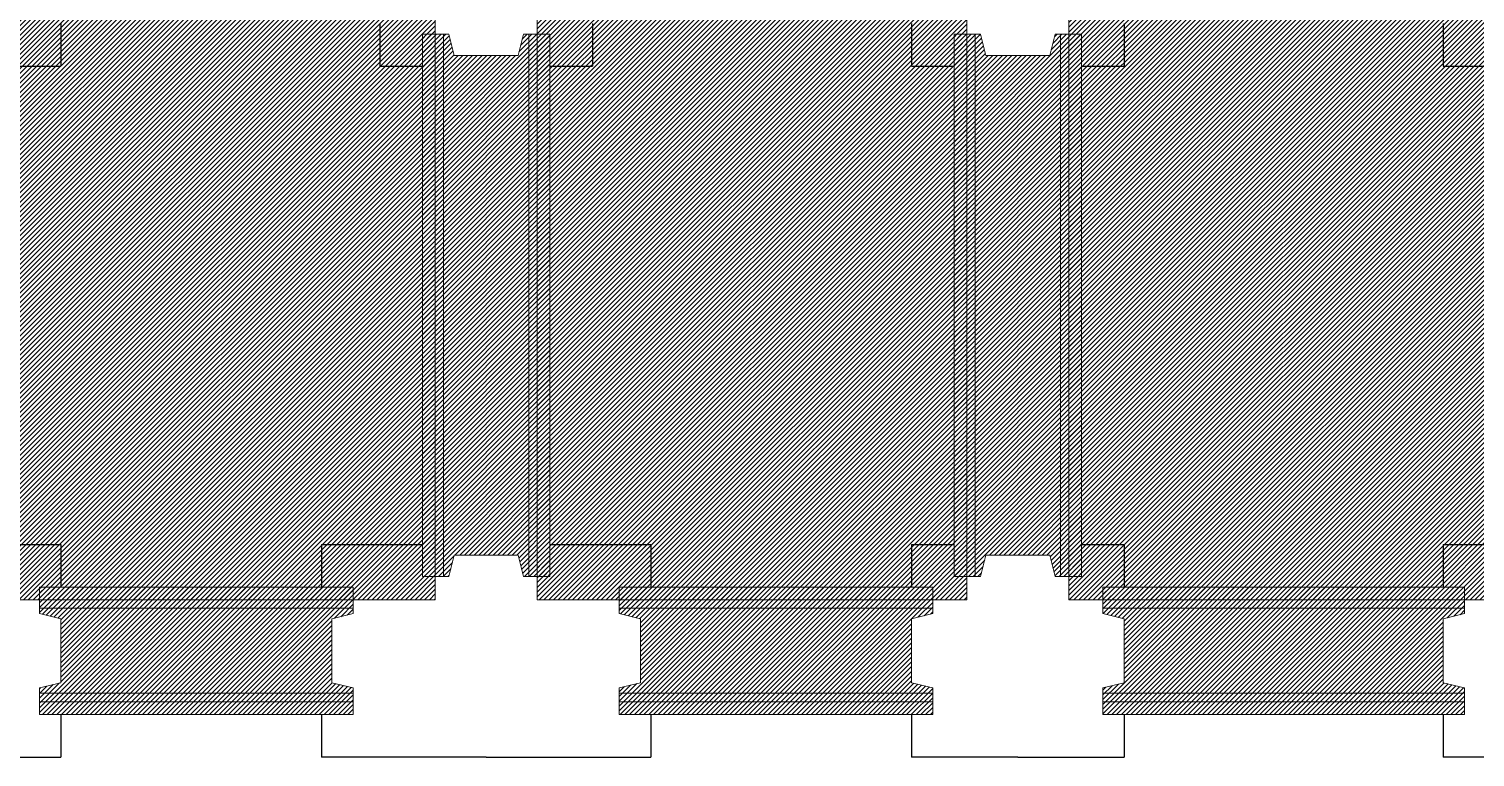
# Model space of a CAD drawing. Extents: x -2348 to 13861, y -546 to 4499.
# Drawn here: x 5580 to 6940, y 1534 to 2219 of the extents above; entities that cross this region are included whole.
import ezdxf

# ---------------------------------------------------------------- set-up
doc = ezdxf.new("R2010")
doc.units = 0
doc.header["$LTSCALE"] = 3
doc.linetypes.add('DASHED', pattern=[19.05, 12.7, -6.35])
for name, color, linetype in [('預鑄梁', 7, 'CONTINUOUS'), ('預鑄梁_HATCH', 253, 'CONTINUOUS'), ('預鑄梁_外緣', 7, 'DASHED'), ('預鑄版', 7, 'CONTINUOUS'), ('預鑄版_HATCH', 253, 'CONTINUOUS')]:
    doc.layers.add(name, color=color, linetype=linetype)

msp = doc.modelspace()

# ---------------------------------------------------------------- hatches: boundary and pattern name
at = {"layer": '預鑄梁_HATCH', "linetype": 'Continuous'}
h = msp.add_hatch(dxfattribs=at)
h.set_pattern_fill('ANSI31', color=256, style=0)
h.paths.add_polyline_path([(5949.817, 1703.783), (5961.817, 1703.783), (5969.817, 1703.783), (5974.817, 1703.783), (5979.817, 1723.783), (6039.817, 1723.783), (6044.817, 1703.783), (6049.817, 1703.783), (6057.817, 1703.783), (6069.817, 1703.783), (6069.817, 1703.783), (6069.817, 2213.783), (6069.817, 2213.783), (6057.817, 2213.783), (6049.817, 2213.783), (6044.817, 2213.783), (6039.817, 2193.783), (5979.817, 2193.783), (5974.817, 2213.783), (5969.817, 2213.783), (5961.817, 2213.783), (5949.817, 2213.783), (5949.817, 2213.783)], flags=17)
h = msp.add_hatch(dxfattribs=at)
h.set_pattern_fill('ANSI31', color=256, style=0)
h.paths.add_polyline_path([(6449.817, 1703.783), (6461.817, 1703.783), (6469.817, 1703.783), (6474.817, 1703.783), (6479.817, 1723.783), (6539.817, 1723.783), (6544.817, 1703.783), (6549.817, 1703.783), (6557.817, 1703.783), (6569.817, 1703.783), (6569.817, 1703.783), (6569.817, 2213.783), (6569.817, 2213.783), (6557.817, 2213.783), (6549.817, 2213.783), (6544.817, 2213.783), (6539.817, 2193.783), (6479.817, 2193.783), (6474.817, 2213.783), (6469.817, 2213.783), (6461.817, 2213.783), (6449.817, 2213.783), (6449.817, 2213.783)], flags=17)
h = msp.add_hatch(dxfattribs=at)
h.set_pattern_fill('ANSI31', color=256, style=0)
h.paths.add_polyline_path([(5589.817, 1573.783), (5884.817, 1573.783), (5884.817, 1573.783), (5884.817, 1585.783), (5884.817, 1593.783), (5884.817, 1598.783), (5864.817, 1603.783), (5864.817, 1663.783), (5884.817, 1668.783), (5884.817, 1673.783), (5884.817, 1681.783), (5884.817, 1693.783), (5884.817, 1693.783), (5589.817, 1693.783), (5589.817, 1693.783), (5589.817, 1681.783), (5589.817, 1673.783), (5589.817, 1668.783), (5609.817, 1663.783), (5609.817, 1603.783), (5589.817, 1598.783), (5589.817, 1593.783), (5589.817, 1585.783)], flags=17)
h = msp.add_hatch(dxfattribs=at)
h.set_pattern_fill('ANSI31', color=256, style=0)
h.paths.add_polyline_path([(6134.817, 1573.783), (6429.817, 1573.783), (6429.817, 1573.783), (6429.817, 1585.783), (6429.817, 1593.783), (6429.817, 1598.783), (6409.817, 1603.783), (6409.817, 1663.783), (6429.817, 1668.783), (6429.817, 1673.783), (6429.817, 1681.783), (6429.817, 1693.783), (6429.817, 1693.783), (6134.817, 1693.783), (6134.817, 1693.783), (6134.817, 1681.783), (6134.817, 1673.783), (6134.817, 1668.783), (6154.817, 1663.783), (6154.817, 1603.783), (6134.817, 1598.783), (6134.817, 1593.783), (6134.817, 1585.783)], flags=17)
h = msp.add_hatch(dxfattribs=at)
h.set_pattern_fill('ANSI31', color=256, style=0)
h.paths.add_polyline_path([(6589.817, 1573.783), (6929.817, 1573.783), (6929.817, 1573.783), (6929.817, 1585.783), (6929.817, 1593.783), (6929.817, 1598.783), (6909.817, 1603.783), (6909.817, 1663.783), (6929.817, 1668.783), (6929.817, 1673.783), (6929.817, 1681.783), (6929.817, 1693.783), (6929.817, 1693.783), (6589.817, 1693.783), (6589.817, 1693.783), (6589.817, 1681.783), (6589.817, 1673.783), (6589.817, 1668.783), (6609.817, 1663.783), (6609.817, 1603.783), (6589.817, 1598.783), (6589.817, 1593.783), (6589.817, 1585.783)], flags=17)
at = {"layer": '預鑄版_HATCH', "linetype": 'Continuous'}
h = msp.add_hatch(dxfattribs=at)
h.set_pattern_fill('ANSI31', color=256, style=0)
h.paths.add_polyline_path([(5557.817, 1681.783), (5961.817, 1681.783), (5961.817, 2235.783), (5557.817, 2235.783)], flags=17)
h = msp.add_hatch(dxfattribs=at)
h.set_pattern_fill('ANSI31', color=256, style=0)
h.paths.add_polyline_path([(6057.817, 1681.783), (6461.817, 1681.783), (6461.817, 2235.783), (6057.817, 2235.783)], flags=17)
h = msp.add_hatch(dxfattribs=at)
h.set_pattern_fill('ANSI31', color=256, style=0)
h.paths.add_polyline_path([(6557.817, 1681.783), (6961.817, 1681.783), (6961.817, 2235.783), (6557.817, 2235.783)], flags=17)

# ---------------------------------------------------------------- linework, layer by layer
at = {"layer": '預鑄梁', "lineweight": 5}
for p, q in [((5961.817, 2213.783, 146), (5949.817, 2213.783, 146)), ((5949.817, 2213.783, 146), (5949.817, 2193.783, 146)), ((5969.817, 2213.783, 130), (5961.817, 2213.783, 146)), ((5961.817, 2213.783, 146), (5961.817, 2193.783, 146)), ((5961.817, 2193.783, 146), (5961.817, 2213.783, 146)), ((5974.817, 2213.783, 130), (5969.817, 2213.783, 130)), ((5969.817, 2213.783, 130), (5969.817, 2193.783, 130)), ((5969.817, 2193.783, 130), (5969.817, 2213.783, 130)), ((5979.817, 2193.783, 130), (5974.817, 2213.783, 130)), ((6044.817, 2213.783, 130), (6039.817, 2193.783, 130)), ((6049.817, 2213.783, 130), (6044.817, 2213.783, 130)), ((6049.817, 2193.783, 130), (6049.817, 2213.783, 130)), ((6049.817, 2213.783, 130), (6049.817, 2193.783, 130)), ((6057.817, 2213.783, 146), (6049.817, 2213.783, 130)), ((6057.817, 2193.783, 146), (6057.817, 2213.783, 146)), ((6057.817, 2213.783, 146), (6057.817, 2193.783, 146)), ((6069.817, 2213.783, 146), (6057.817, 2213.783, 146)), ((6069.817, 2193.783, 146), (6069.817, 2213.783, 146)), ((6461.817, 2213.783, 146), (6449.817, 2213.783, 146)), ((6449.817, 2213.783, 146), (6449.817, 2193.783, 146)), ((6469.817, 2213.783, 130), (6461.817, 2213.783, 146)), ((6461.817, 2213.783, 146), (6461.817, 2193.783, 146)), ((6461.817, 2193.783, 146), (6461.817, 2213.783, 146)), ((6474.817, 2213.783, 130), (6469.817, 2213.783, 130)), ((6469.817, 2213.783, 130), (6469.817, 2193.783, 130)), ((6469.817, 2193.783, 130), (6469.817, 2213.783, 130)), ((6479.817, 2193.783, 130), (6474.817, 2213.783, 130)), ((6544.817, 2213.783, 130), (6539.817, 2193.783, 130)), ((6549.817, 2213.783, 130), (6544.817, 2213.783, 130)), ((6549.817, 2193.783, 130), (6549.817, 2213.783, 130)), ((6549.817, 2213.783, 130), (6549.817, 2193.783, 130)), ((6557.817, 2213.783, 146), (6549.817, 2213.783, 130)), ((6557.817, 2193.783, 146), (6557.817, 2213.783, 146)), ((6557.817, 2213.783, 146), (6557.817, 2193.783, 146)), ((6569.817, 2213.783, 146), (6557.817, 2213.783, 146)), ((6569.817, 2193.783, 146), (6569.817, 2213.783, 146)), ((5949.817, 2193.783, 146), (5949.817, 1723.783, 146)), ((5961.817, 2193.783, 146), (5961.817, 1723.783, 146)), ((5961.817, 1723.783, 146), (5961.817, 2193.783, 146)), ((5969.817, 1723.783, 130), (5969.817, 2193.783, 130)), ((5969.817, 2193.783, 130), (5969.817, 1723.783, 130)), ((6039.817, 2193.783, 130), (5979.817, 2193.783, 130)), ((6049.817, 2193.783, 130), (6049.817, 1723.783, 130)), ((6049.817, 1723.783, 130), (6049.817, 2193.783, 130)), ((6057.817, 2193.783, 146), (6057.817, 1723.783, 146)), ((6057.817, 1723.783, 146), (6057.817, 2193.783, 146)), ((6069.817, 1723.783, 146), (6069.817, 2193.783, 146)), ((6449.817, 2193.783, 146), (6449.817, 1723.783, 146)), ((6461.817, 2193.783, 146), (6461.817, 1723.783, 146)), ((6461.817, 1723.783, 146), (6461.817, 2193.783, 146)), ((6469.817, 1723.783, 130), (6469.817, 2193.783, 130)), ((6469.817, 2193.783, 130), (6469.817, 1723.783, 130)), ((6539.817, 2193.783, 130), (6479.817, 2193.783, 130)), ((6549.817, 2193.783, 130), (6549.817, 1723.783, 130)), ((6549.817, 1723.783, 130), (6549.817, 2193.783, 130)), ((6557.817, 2193.783, 146), (6557.817, 1723.783, 146)), ((6557.817, 1723.783, 146), (6557.817, 2193.783, 146)), ((6569.817, 1723.783, 146), (6569.817, 2193.783, 146)), ((5949.817, 1723.783, 146), (5949.817, 1703.783, 146)), ((5961.817, 1723.783, 146), (5961.817, 1703.783, 146)), ((5961.817, 1703.783, 146), (5961.817, 1723.783, 146)), ((5969.817, 1723.783, 130), (5969.817, 1703.783, 130)), ((5969.817, 1703.783, 130), (5969.817, 1723.783, 130)), ((5974.817, 1703.783, 130), (5979.817, 1723.783, 130)), ((5979.817, 1723.783, 130), (6039.817, 1723.783, 130)), ((6039.817, 1723.783, 130), (6044.817, 1703.783, 130)), ((6049.817, 1703.783, 130), (6049.817, 1723.783, 130)), ((6049.817, 1723.783, 130), (6049.817, 1703.783, 130)), ((6057.817, 1703.783, 146), (6057.817, 1723.783, 146)), ((6057.817, 1723.783, 146), (6057.817, 1703.783, 146)), ((6069.817, 1703.783, 146), (6069.817, 1723.783, 146)), ((6449.817, 1723.783, 146), (6449.817, 1703.783, 146)), ((6461.817, 1723.783, 146), (6461.817, 1703.783, 146)), ((6461.817, 1703.783, 146), (6461.817, 1723.783, 146)), ((6469.817, 1723.783, 130), (6469.817, 1703.783, 130)), ((6469.817, 1703.783, 130), (6469.817, 1723.783, 130)), ((6474.817, 1703.783, 130), (6479.817, 1723.783, 130)), ((6479.817, 1723.783, 130), (6539.817, 1723.783, 130)), ((6539.817, 1723.783, 130), (6544.817, 1703.783, 130)), ((6549.817, 1703.783, 130), (6549.817, 1723.783, 130)), ((6549.817, 1723.783, 130), (6549.817, 1703.783, 130)), ((6557.817, 1703.783, 146), (6557.817, 1723.783, 146)), ((6557.817, 1723.783, 146), (6557.817, 1703.783, 146)), ((6569.817, 1703.783, 146), (6569.817, 1723.783, 146)), ((5949.817, 1703.783, 146), (5961.817, 1703.783, 146)), ((5961.817, 1703.783, 146), (5969.817, 1703.783, 130)), ((5969.817, 1703.783, 130), (5974.817, 1703.783, 130)), ((6044.817, 1703.783, 130), (6049.817, 1703.783, 130)), ((6049.817, 1703.783, 130), (6057.817, 1703.783, 146)), ((6057.817, 1703.783, 146), (6069.817, 1703.783, 146)), ((6449.817, 1703.783, 146), (6461.817, 1703.783, 146)), ((6461.817, 1703.783, 146), (6469.817, 1703.783, 130)), ((6469.817, 1703.783, 130), (6474.817, 1703.783, 130)), ((6544.817, 1703.783, 130), (6549.817, 1703.783, 130)), ((6549.817, 1703.783, 130), (6557.817, 1703.783, 146)), ((6557.817, 1703.783, 146), (6569.817, 1703.783, 146)), ((5609.817, 1693.783, 146), (5589.817, 1693.783, 146)), ((5589.817, 1693.783, 146), (5589.817, 1681.783, 146)), ((5864.817, 1693.783, 146), (5609.817, 1693.783, 146)), ((5884.817, 1693.783, 146), (5864.817, 1693.783, 146)), ((5884.817, 1681.783, 146), (5884.817, 1693.783, 146)), ((6154.817, 1693.783, 146), (6134.817, 1693.783, 146)), ((6134.817, 1693.783, 146), (6134.817, 1681.783, 146)), ((6409.817, 1693.783, 146), (6154.817, 1693.783, 146)), ((6429.817, 1693.783, 146), (6409.817, 1693.783, 146)), ((6429.817, 1681.783, 146), (6429.817, 1693.783, 146)), ((6609.817, 1693.783, 146), (6589.817, 1693.783, 146)), ((6589.817, 1693.783, 146), (6589.817, 1681.783, 146)), ((6909.817, 1693.783, 146), (6609.817, 1693.783, 146)), ((6929.817, 1693.783, 146), (6909.817, 1693.783, 146)), ((6929.817, 1681.783, 146), (6929.817, 1693.783, 146)), ((5609.817, 1681.783, 146), (5589.817, 1681.783, 146)), ((5589.817, 1681.783, 146), (5589.817, 1673.783, 134)), ((5589.817, 1681.783, 146), (5609.817, 1681.783, 146)), ((5609.817, 1673.783, 134), (5589.817, 1673.783, 134)), ((5589.817, 1673.783, 134), (5589.817, 1668.783, 134)), ((5589.817, 1673.783, 134), (5609.817, 1673.783, 134)), ((5864.817, 1681.783, 146), (5609.817, 1681.783, 146)), ((5609.817, 1681.783, 146), (5864.817, 1681.783, 146)), ((5609.817, 1673.783, 134), (5864.817, 1673.783, 134)), ((5864.817, 1673.783, 134), (5609.817, 1673.783, 134)), ((5884.817, 1681.783, 146), (5864.817, 1681.783, 146)), ((5864.817, 1681.783, 146), (5884.817, 1681.783, 146)), ((5884.817, 1673.783, 134), (5864.817, 1673.783, 134)), ((5864.817, 1673.783, 134), (5884.817, 1673.783, 134)), ((5884.817, 1673.783, 134), (5884.817, 1681.783, 146)), ((5884.817, 1668.783, 134), (5884.817, 1673.783, 134)), ((6154.817, 1681.783, 146), (6134.817, 1681.783, 146)), ((6134.817, 1681.783, 146), (6134.817, 1673.783, 134)), ((6134.817, 1681.783, 146), (6154.817, 1681.783, 146)), ((6154.817, 1673.783, 134), (6134.817, 1673.783, 134)), ((6134.817, 1673.783, 134), (6134.817, 1668.783, 134)), ((6134.817, 1673.783, 134), (6154.817, 1673.783, 134)), ((6409.817, 1681.783, 146), (6154.817, 1681.783, 146)), ((6154.817, 1681.783, 146), (6409.817, 1681.783, 146)), ((6154.817, 1673.783, 134), (6409.817, 1673.783, 134)), ((6409.817, 1673.783, 134), (6154.817, 1673.783, 134)), ((6429.817, 1681.783, 146), (6409.817, 1681.783, 146)), ((6409.817, 1681.783, 146), (6429.817, 1681.783, 146)), ((6429.817, 1673.783, 134), (6409.817, 1673.783, 134)), ((6409.817, 1673.783, 134), (6429.817, 1673.783, 134)), ((6429.817, 1673.783, 134), (6429.817, 1681.783, 146)), ((6429.817, 1668.783, 134), (6429.817, 1673.783, 134)), ((6609.817, 1681.783, 146), (6589.817, 1681.783, 146)), ((6589.817, 1681.783, 146), (6589.817, 1673.783, 134)), ((6589.817, 1681.783, 146), (6609.817, 1681.783, 146)), ((6609.817, 1673.783, 134), (6589.817, 1673.783, 134)), ((6589.817, 1673.783, 134), (6589.817, 1668.783, 134)), ((6589.817, 1673.783, 134), (6609.817, 1673.783, 134)), ((6909.817, 1681.783, 146), (6609.817, 1681.783, 146)), ((6609.817, 1681.783, 146), (6909.817, 1681.783, 146)), ((6609.817, 1673.783, 134), (6909.817, 1673.783, 134)), ((6909.817, 1673.783, 134), (6609.817, 1673.783, 134)), ((6929.817, 1681.783, 146), (6909.817, 1681.783, 146)), ((6909.817, 1681.783, 146), (6929.817, 1681.783, 146)), ((6929.817, 1673.783, 134), (6909.817, 1673.783, 134)), ((6909.817, 1673.783, 134), (6929.817, 1673.783, 134)), ((6929.817, 1673.783, 134), (6929.817, 1681.783, 146)), ((6929.817, 1668.783, 134), (6929.817, 1673.783, 134)), ((5589.817, 1668.783, 134), (5609.817, 1663.783, 134)), ((5609.817, 1663.783, 134), (5609.817, 1603.783, 134)), ((5864.817, 1663.783, 134), (5884.817, 1668.783, 134)), ((5864.817, 1603.783, 134), (5864.817, 1663.783, 134)), ((6134.817, 1668.783, 134), (6154.817, 1663.783, 134)), ((6154.817, 1663.783, 134), (6154.817, 1603.783, 134)), ((6409.817, 1663.783, 134), (6429.817, 1668.783, 134)), ((6409.817, 1603.783, 134), (6409.817, 1663.783, 134)), ((6589.817, 1668.783, 134), (6609.817, 1663.783, 134)), ((6609.817, 1663.783, 134), (6609.817, 1603.783, 134)), ((6909.817, 1663.783, 134), (6929.817, 1668.783, 134)), ((6909.817, 1603.783, 134), (6909.817, 1663.783, 134)), ((5609.817, 1603.783, 134), (5589.817, 1598.783, 134)), ((5589.817, 1598.783, 134), (5589.817, 1593.783, 134)), ((5589.817, 1593.783, 134), (5609.817, 1593.783, 134)), ((5609.817, 1593.783, 134), (5589.817, 1593.783, 134)), ((5589.817, 1593.783, 134), (5589.817, 1585.783, 150)), ((5864.817, 1593.783, 134), (5609.817, 1593.783, 134)), ((5609.817, 1593.783, 134), (5864.817, 1593.783, 134)), ((5884.817, 1598.783, 134), (5864.817, 1603.783, 134)), ((5864.817, 1593.783, 134), (5884.817, 1593.783, 134)), ((5884.817, 1593.783, 134), (5864.817, 1593.783, 134)), ((5884.817, 1593.783, 134), (5884.817, 1598.783, 134)), ((5884.817, 1585.783, 150), (5884.817, 1593.783, 134)), ((6154.817, 1603.783, 134), (6134.817, 1598.783, 134)), ((6134.817, 1598.783, 134), (6134.817, 1593.783, 134)), ((6134.817, 1593.783, 134), (6154.817, 1593.783, 134)), ((6154.817, 1593.783, 134), (6134.817, 1593.783, 134)), ((6134.817, 1593.783, 134), (6134.817, 1585.783, 150)), ((6409.817, 1593.783, 134), (6154.817, 1593.783, 134)), ((6154.817, 1593.783, 134), (6409.817, 1593.783, 134)), ((6429.817, 1598.783, 134), (6409.817, 1603.783, 134)), ((6409.817, 1593.783, 134), (6429.817, 1593.783, 134)), ((6429.817, 1593.783, 134), (6409.817, 1593.783, 134)), ((6429.817, 1593.783, 134), (6429.817, 1598.783, 134)), ((6429.817, 1585.783, 150), (6429.817, 1593.783, 134)), ((6609.817, 1603.783, 134), (6589.817, 1598.783, 134)), ((6589.817, 1598.783, 134), (6589.817, 1593.783, 134)), ((6589.817, 1593.783, 134), (6609.817, 1593.783, 134)), ((6609.817, 1593.783, 134), (6589.817, 1593.783, 134)), ((6589.817, 1593.783, 134), (6589.817, 1585.783, 150)), ((6909.817, 1593.783, 134), (6609.817, 1593.783, 134)), ((6609.817, 1593.783, 134), (6909.817, 1593.783, 134)), ((6929.817, 1598.783, 134), (6909.817, 1603.783, 134)), ((6909.817, 1593.783, 134), (6929.817, 1593.783, 134)), ((6929.817, 1593.783, 134), (6909.817, 1593.783, 134)), ((6929.817, 1593.783, 134), (6929.817, 1598.783, 134)), ((6929.817, 1585.783, 150), (6929.817, 1593.783, 134)), ((5589.817, 1585.783, 150), (5609.817, 1585.783, 150)), ((5609.817, 1585.783, 150), (5589.817, 1585.783, 150)), ((5589.817, 1585.783, 150), (5589.817, 1573.783, 150)), ((5864.817, 1585.783, 150), (5609.817, 1585.783, 150)), ((5609.817, 1585.783, 150), (5864.817, 1585.783, 150)), ((5864.817, 1585.783, 150), (5884.817, 1585.783, 150)), ((5884.817, 1585.783, 150), (5864.817, 1585.783, 150)), ((5884.817, 1573.783, 150), (5884.817, 1585.783, 150)), ((6134.817, 1585.783, 150), (6154.817, 1585.783, 150)), ((6154.817, 1585.783, 150), (6134.817, 1585.783, 150)), ((6134.817, 1585.783, 150), (6134.817, 1573.783, 150)), ((6409.817, 1585.783, 150), (6154.817, 1585.783, 150)), ((6154.817, 1585.783, 150), (6409.817, 1585.783, 150)), ((6409.817, 1585.783, 150), (6429.817, 1585.783, 150)), ((6429.817, 1585.783, 150), (6409.817, 1585.783, 150)), ((6429.817, 1573.783, 150), (6429.817, 1585.783, 150)), ((6589.817, 1585.783, 150), (6609.817, 1585.783, 150)), ((6609.817, 1585.783, 150), (6589.817, 1585.783, 150)), ((6589.817, 1585.783, 150), (6589.817, 1573.783, 150)), ((6909.817, 1585.783, 150), (6609.817, 1585.783, 150)), ((6609.817, 1585.783, 150), (6909.817, 1585.783, 150)), ((6909.817, 1585.783, 150), (6929.817, 1585.783, 150)), ((6929.817, 1585.783, 150), (6909.817, 1585.783, 150)), ((6929.817, 1573.783, 150), (6929.817, 1585.783, 150)), ((5589.817, 1573.783, 150), (5609.817, 1573.783, 150)), ((5609.817, 1573.783, 150), (5864.817, 1573.783, 150)), ((5864.817, 1573.783, 150), (5884.817, 1573.783, 150)), ((6134.817, 1573.783, 150), (6154.817, 1573.783, 150)), ((6154.817, 1573.783, 150), (6409.817, 1573.783, 150)), ((6409.817, 1573.783, 150), (6429.817, 1573.783, 150)), ((6589.817, 1573.783, 150), (6609.817, 1573.783, 150)), ((6609.817, 1573.783, 150), (6909.817, 1573.783, 150)), ((6909.817, 1573.783, 150), (6929.817, 1573.783, 150))]:
    msp.add_line(p, q, dxfattribs=at)
at = {"layer": '預鑄梁', "color": 1, "linetype": 'Continuous'}
for points in [[(5609.817, 2223.783), (5609.817, 2183.783)], [(5909.817, 2223.783), (5909.817, 2183.783)], [(6109.817, 2223.783), (6109.817, 2183.783)], [(6409.817, 2223.783), (6409.817, 2183.783)], [(6609.817, 2223.783), (6609.817, 2183.783)], [(6909.817, 2223.783), (6909.817, 2183.783)], [(5569.817, 2183.783), (5609.817, 2183.783)], [(5909.817, 2183.783), (5949.817, 2183.783)], [(6069.817, 2183.783), (6109.817, 2183.783)], [(6409.817, 2183.783), (6449.817, 2183.783)], [(6569.817, 2183.783), (6609.817, 2183.783)], [(6909.817, 2183.783), (6949.817, 2183.783)], [(5569.817, 1733.783), (5609.817, 1733.783)], [(5609.817, 1733.783), (5609.817, 1693.783)], [(5854.817, 1733.783), (5854.817, 1693.783)], [(5854.817, 1733.783), (5949.817, 1733.783)], [(6069.817, 1733.783), (6164.817, 1733.783)], [(6164.817, 1733.783), (6164.817, 1693.783)], [(6409.817, 1733.783), (6409.817, 1693.783)], [(6409.817, 1733.783), (6449.817, 1733.783)], [(6569.817, 1733.783), (6609.817, 1733.783)], [(6609.817, 1733.783), (6609.817, 1693.783)], [(6909.817, 1733.783), (6909.817, 1693.783)], [(6909.817, 1733.783), (6949.817, 1733.783)], [(5609.817, 1573.783), (5609.817, 1533.783)], [(5854.817, 1573.783), (5854.817, 1533.783)], [(6164.817, 1573.783), (6164.817, 1533.783)], [(6409.817, 1573.783), (6409.817, 1533.783)], [(6609.817, 1573.783), (6609.817, 1533.783)], [(6909.817, 1573.783), (6909.817, 1533.783)], [(5509.817, 1533.783), (5609.817, 1533.783)], [(6009.817, 1533.783), (5854.817, 1533.783)], [(6009.817, 1533.783), (6164.817, 1533.783)], [(6509.817, 1533.783), (6409.817, 1533.783)], [(6509.817, 1533.783), (6609.817, 1533.783)], [(7009.817, 1533.783), (6909.817, 1533.783)]]:
    msp.add_lwpolyline(points, dxfattribs=at)
at = {"layer": '預鑄梁_外緣', "lineweight": 5}
for p, q in [((5961.817, 2213.783, 146), (5949.817, 2213.783, 146)), ((5949.817, 2213.783, 146), (5949.817, 2193.783, 146)), ((5969.817, 2213.783, 130), (5961.817, 2213.783, 146)), ((5974.817, 2213.783, 130), (5969.817, 2213.783, 130)), ((5979.817, 2193.783, 130), (5974.817, 2213.783, 130)), ((6044.817, 2213.783, 130), (6039.817, 2193.783, 130)), ((6049.817, 2213.783, 130), (6044.817, 2213.783, 130)), ((6057.817, 2213.783, 146), (6049.817, 2213.783, 130)), ((6069.817, 2213.783, 146), (6057.817, 2213.783, 146)), ((6069.817, 2193.783, 146), (6069.817, 2213.783, 146)), ((6461.817, 2213.783, 146), (6449.817, 2213.783, 146)), ((6449.817, 2213.783, 146), (6449.817, 2193.783, 146)), ((6469.817, 2213.783, 130), (6461.817, 2213.783, 146)), ((6474.817, 2213.783, 130), (6469.817, 2213.783, 130)), ((6479.817, 2193.783, 130), (6474.817, 2213.783, 130)), ((6544.817, 2213.783, 130), (6539.817, 2193.783, 130)), ((6549.817, 2213.783, 130), (6544.817, 2213.783, 130)), ((6557.817, 2213.783, 146), (6549.817, 2213.783, 130)), ((6569.817, 2213.783, 146), (6557.817, 2213.783, 146)), ((6569.817, 2193.783, 146), (6569.817, 2213.783, 146)), ((5949.817, 2193.783, 146), (5949.817, 1723.783, 146)), ((6039.817, 2193.783, 130), (5979.817, 2193.783, 130)), ((6069.817, 1723.783, 146), (6069.817, 2193.783, 146)), ((6449.817, 2193.783, 146), (6449.817, 1723.783, 146)), ((6539.817, 2193.783, 130), (6479.817, 2193.783, 130)), ((6569.817, 1723.783, 146), (6569.817, 2193.783, 146)), ((5949.817, 1723.783, 146), (5949.817, 1703.783, 146)), ((5974.817, 1703.783, 130), (5979.817, 1723.783, 130)), ((5979.817, 1723.783, 130), (6039.817, 1723.783, 130)), ((6039.817, 1723.783, 130), (6044.817, 1703.783, 130)), ((6069.817, 1703.783, 146), (6069.817, 1723.783, 146)), ((6449.817, 1723.783, 146), (6449.817, 1703.783, 146)), ((6474.817, 1703.783, 130), (6479.817, 1723.783, 130)), ((6479.817, 1723.783, 130), (6539.817, 1723.783, 130)), ((6539.817, 1723.783, 130), (6544.817, 1703.783, 130)), ((6569.817, 1703.783, 146), (6569.817, 1723.783, 146)), ((5949.817, 1703.783, 146), (5961.817, 1703.783, 146)), ((5961.817, 1703.783, 146), (5969.817, 1703.783, 130)), ((5969.817, 1703.783, 130), (5974.817, 1703.783, 130)), ((6044.817, 1703.783, 130), (6049.817, 1703.783, 130)), ((6049.817, 1703.783, 130), (6057.817, 1703.783, 146)), ((6057.817, 1703.783, 146), (6069.817, 1703.783, 146)), ((6449.817, 1703.783, 146), (6461.817, 1703.783, 146)), ((6461.817, 1703.783, 146), (6469.817, 1703.783, 130)), ((6469.817, 1703.783, 130), (6474.817, 1703.783, 130)), ((6544.817, 1703.783, 130), (6549.817, 1703.783, 130)), ((6549.817, 1703.783, 130), (6557.817, 1703.783, 146)), ((6557.817, 1703.783, 146), (6569.817, 1703.783, 146)), ((5609.817, 1693.783, 146), (5589.817, 1693.783, 146)), ((5589.817, 1693.783, 146), (5589.817, 1681.783, 146)), ((5864.817, 1693.783, 146), (5609.817, 1693.783, 146)), ((5884.817, 1693.783, 146), (5864.817, 1693.783, 146)), ((5884.817, 1681.783, 146), (5884.817, 1693.783, 146)), ((6154.817, 1693.783, 146), (6134.817, 1693.783, 146)), ((6134.817, 1693.783, 146), (6134.817, 1681.783, 146)), ((6409.817, 1693.783, 146), (6154.817, 1693.783, 146)), ((6429.817, 1693.783, 146), (6409.817, 1693.783, 146)), ((6429.817, 1681.783, 146), (6429.817, 1693.783, 146)), ((6609.817, 1693.783, 146), (6589.817, 1693.783, 146)), ((6589.817, 1693.783, 146), (6589.817, 1681.783, 146)), ((6909.817, 1693.783, 146), (6609.817, 1693.783, 146)), ((6929.817, 1693.783, 146), (6909.817, 1693.783, 146)), ((6929.817, 1681.783, 146), (6929.817, 1693.783, 146)), ((5589.817, 1681.783, 146), (5589.817, 1673.783, 134)), ((5589.817, 1673.783, 134), (5589.817, 1668.783, 134)), ((5884.817, 1673.783, 134), (5884.817, 1681.783, 146)), ((5884.817, 1668.783, 134), (5884.817, 1673.783, 134)), ((6134.817, 1681.783, 146), (6134.817, 1673.783, 134)), ((6134.817, 1673.783, 134), (6134.817, 1668.783, 134)), ((6429.817, 1673.783, 134), (6429.817, 1681.783, 146)), ((6429.817, 1668.783, 134), (6429.817, 1673.783, 134)), ((6589.817, 1681.783, 146), (6589.817, 1673.783, 134)), ((6589.817, 1673.783, 134), (6589.817, 1668.783, 134)), ((6929.817, 1673.783, 134), (6929.817, 1681.783, 146)), ((6929.817, 1668.783, 134), (6929.817, 1673.783, 134)), ((5589.817, 1668.783, 134), (5609.817, 1663.783, 134)), ((5609.817, 1663.783, 134), (5609.817, 1603.783, 134)), ((5864.817, 1663.783, 134), (5884.817, 1668.783, 134)), ((5864.817, 1603.783, 134), (5864.817, 1663.783, 134)), ((6134.817, 1668.783, 134), (6154.817, 1663.783, 134)), ((6154.817, 1663.783, 134), (6154.817, 1603.783, 134)), ((6409.817, 1663.783, 134), (6429.817, 1668.783, 134)), ((6409.817, 1603.783, 134), (6409.817, 1663.783, 134)), ((6589.817, 1668.783, 134), (6609.817, 1663.783, 134)), ((6609.817, 1663.783, 134), (6609.817, 1603.783, 134)), ((6909.817, 1663.783, 134), (6929.817, 1668.783, 134)), ((6909.817, 1603.783, 134), (6909.817, 1663.783, 134)), ((5609.817, 1603.783, 134), (5589.817, 1598.783, 134)), ((5589.817, 1598.783, 134), (5589.817, 1593.783, 134)), ((5589.817, 1593.783, 134), (5589.817, 1585.783, 150)), ((5884.817, 1598.783, 134), (5864.817, 1603.783, 134)), ((5884.817, 1593.783, 134), (5884.817, 1598.783, 134)), ((5884.817, 1585.783, 150), (5884.817, 1593.783, 134)), ((6154.817, 1603.783, 134), (6134.817, 1598.783, 134)), ((6134.817, 1598.783, 134), (6134.817, 1593.783, 134)), ((6134.817, 1593.783, 134), (6134.817, 1585.783, 150)), ((6429.817, 1598.783, 134), (6409.817, 1603.783, 134)), ((6429.817, 1593.783, 134), (6429.817, 1598.783, 134)), ((6429.817, 1585.783, 150), (6429.817, 1593.783, 134)), ((6609.817, 1603.783, 134), (6589.817, 1598.783, 134)), ((6589.817, 1598.783, 134), (6589.817, 1593.783, 134)), ((6589.817, 1593.783, 134), (6589.817, 1585.783, 150)), ((6929.817, 1598.783, 134), (6909.817, 1603.783, 134)), ((6929.817, 1593.783, 134), (6929.817, 1598.783, 134)), ((6929.817, 1585.783, 150), (6929.817, 1593.783, 134)), ((5589.817, 1585.783, 150), (5589.817, 1573.783, 150)), ((5884.817, 1573.783, 150), (5884.817, 1585.783, 150)), ((6134.817, 1585.783, 150), (6134.817, 1573.783, 150)), ((6429.817, 1573.783, 150), (6429.817, 1585.783, 150)), ((6589.817, 1585.783, 150), (6589.817, 1573.783, 150)), ((6929.817, 1573.783, 150), (6929.817, 1585.783, 150)), ((5589.817, 1573.783, 150), (5609.817, 1573.783, 150)), ((5609.817, 1573.783, 150), (5864.817, 1573.783, 150)), ((5864.817, 1573.783, 150), (5884.817, 1573.783, 150)), ((6134.817, 1573.783, 150), (6154.817, 1573.783, 150)), ((6154.817, 1573.783, 150), (6409.817, 1573.783, 150)), ((6409.817, 1573.783, 150), (6429.817, 1573.783, 150)), ((6589.817, 1573.783, 150), (6609.817, 1573.783, 150)), ((6609.817, 1573.783, 150), (6909.817, 1573.783, 150)), ((6909.817, 1573.783, 150), (6929.817, 1573.783, 150))]:
    msp.add_line(p, q, dxfattribs=at)
at = {"layer": '預鑄版', "lineweight": 5}
for points in [[(5557.817, 1681.783, 146), (5961.817, 1681.783, 146), (5961.817, 2235.783, 146), (5557.817, 2235.783, 146), (5557.817, 1681.783, 146)], [(6057.817, 1681.783, 146), (6461.817, 1681.783, 146), (6461.817, 2235.783, 146), (6057.817, 2235.783, 146), (6057.817, 1681.783, 146)], [(6557.817, 1681.783, 146), (6961.817, 1681.783, 146), (6961.817, 2235.783, 146), (6557.817, 2235.783, 146), (6557.817, 1681.783, 146)]]:
    msp.add_polyline3d(points, dxfattribs=at)

doc.saveas('drawing.dxf')
